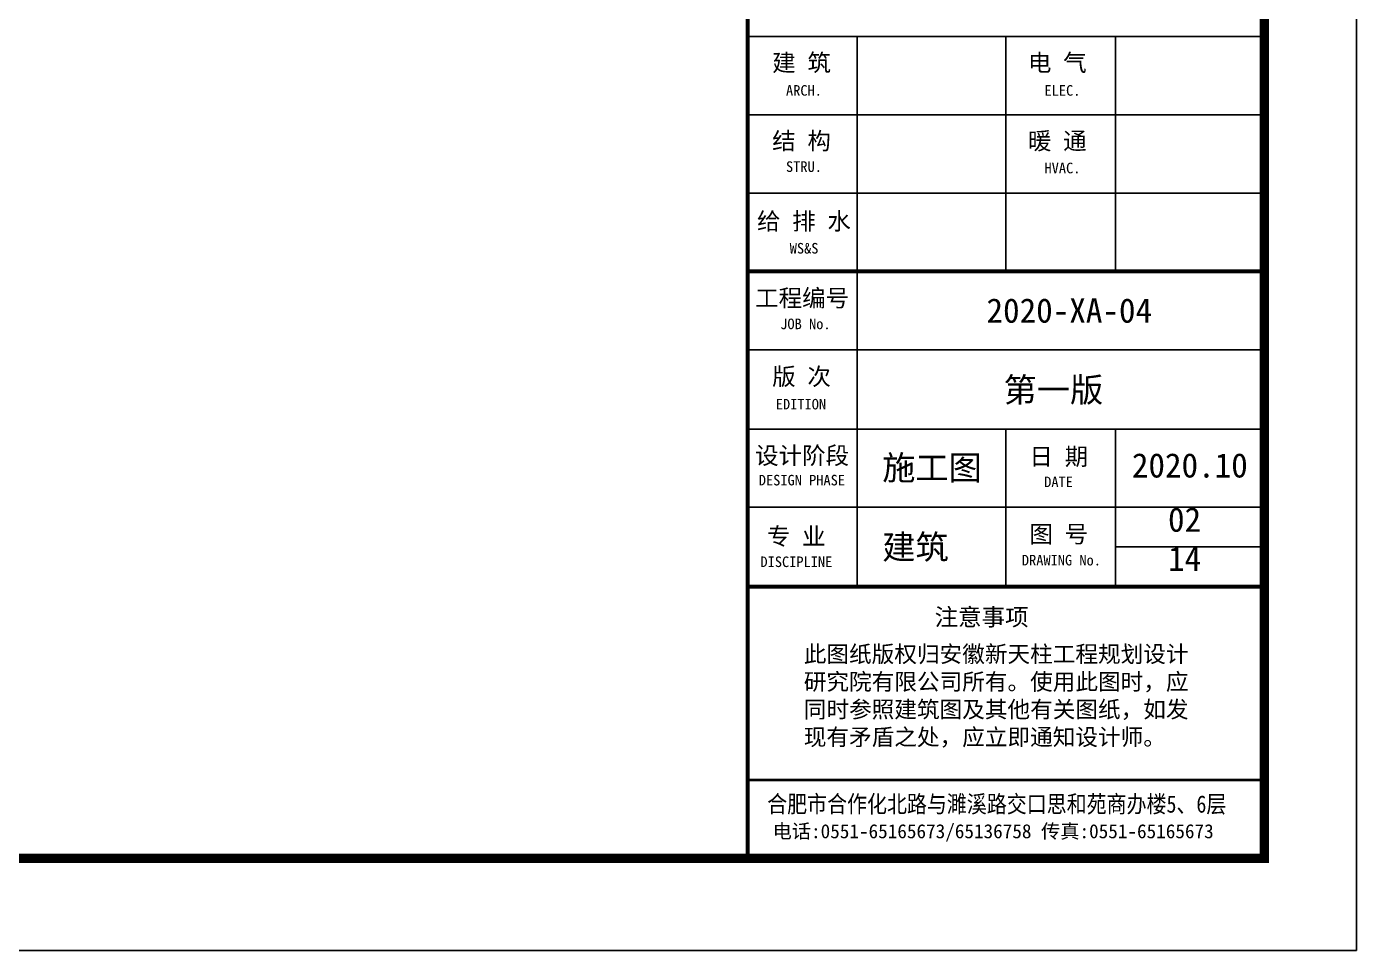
# Model space of a CAD drawing. Extents: x -522490 to 417652, y 450811 to 1108047.
# Drawn here: x 403211 to 417652, y 971107 to 981137 of the extents above; entities that cross this region are included whole.
import ezdxf
from ezdxf.enums import TextEntityAlignment as Align

# ---------------------------------------------------------------- set-up
doc = ezdxf.new("R2010")
doc.units = 0
doc.header["$LTSCALE"] = 1000
doc.header["$MEASUREMENT"] = 0
for name, color, linetype in [('46', 7, 'Continuous'), ('PUB_TEXT', 7, 'Continuous'), ('PUB_TITLE', 4, 'Continuous')]:
    doc.layers.add(name, color=color, linetype=linetype)
doc.styles.add('TQ', font='')
doc.styles.get('TQ').set_extended_font_data('SimSun')

# ---------------------------------------------------------------- blocks, each defined once
blk = doc.blocks.new('ly')
at = {"layer": 'PUB_TEXT', "insert": (-5884, 1715), "char_height": 212, "width": 5144.75, "attachment_point": 1, "style": 'TQ'}
blk.add_mtext('此图纸版权归安徽新天柱工程规划设计研究院有限公司所有。使用此图时，应同时参照建筑图及其他有关图纸，如发现有矛盾之处，应立即通知设计师。', dxfattribs=at)

msp = doc.modelspace()

# ---------------------------------------------------------------- linework, layer by layer
msp.add_lwpolyline([(411042.5, 1012106.7), (416652.5, 1012107), (416652.5, 972107)])
at = {"layer": 'PUB_TITLE'}
for p, q in [((411042.5, 981029.1), (416652.5, 981029.1)), ((412232.1, 978479.1), (412232.1, 981029.1)), ((413847.1, 978479.1), (413847.1, 981029.1)), ((415037.1, 978479.1), (415037.1, 981029.1)), ((411042.5, 980179.1), (416652.5, 980179.1)), ((411042.5, 979329.1), (416652.5, 979329.1)), ((412232.7, 975057), (412232.7, 978479.1)), ((411042.5, 977629.1), (416652.5, 977629.1)), ((411042.5, 976768.1), (416652.5, 976768.1)), ((413847.1, 975057), (413847.1, 976768.1)), ((415037.1, 975057), (415037.1, 976768.1)), ((411042.5, 975918.1), (416669.7, 975918.1)), ((416652.5, 975487.6), (415037.1, 975487.6))]:
    msp.add_line(p, q, dxfattribs=at)
at = {"layer": 'PUB_TITLE', "lineweight": 40}
for p, q in [((411042.5, 978479.1), (416652.5, 978479.1)), ((411042.5, 972957.2), (416652.5, 972957.2))]:
    msp.add_line(p, q, dxfattribs=at)
at = {"layer": 'PUB_TITLE'}
msp.add_lwpolyline([(343352.5, 971107), (417652.5, 971107), (417652.5, 1013107), (343352.5, 1013107)], close=True, dxfattribs=at)
at = {"layer": 'PUB_TITLE', "const_width": 100}
msp.add_lwpolyline([(345852.5, 972107), (416652.5, 972107), (416652.5, 1012107), (345852.5, 1012107)], close=True, dxfattribs=at)
at = {"layer": 'PUB_TITLE', "lineweight": 40, "const_width": 42.5}
for points in [[(411042.5, 1012106.7), (411042.5, 972107.2)], [(411042.5, 975057), (416624.9, 975057)]]:
    msp.add_lwpolyline(points, dxfattribs=at)
at = {"layer": 'PUB_TITLE', "lineweight": 40}
msp.add_lwpolyline([(411042.5, 1012106.7, 42.5, 42.5, 0), (411042.5, 972107, 0, 0, 0), (416652.5, 972107, 0, 0, 0)], format="xyseb", dxfattribs=at)
at = {"layer": 'PUB_TITLE', "const_width": 42.5}
msp.add_lwpolyline([(411042.5, 978479.1), (416652.5, 978479.1)], dxfattribs=at)

# ---------------------------------------------------------------- block references
at = {"layer": 'PUB_TEXT', "xscale": 0.8499877814364212, "yscale": 0.8499877814364212, "zscale": 0.8499877814364212}
msp.add_blockref('ly', (416652.5, 972957.2), dxfattribs=at)

# ---------------------------------------------------------------- texts
at = {"layer": '46', "linetype": 'Continuous', "style": 'TQ'}
for s, p in [('2020-XA-04', (413635.5, 977922.5)), ('第一版', (413821.4, 977061.5)), ('施工图', (412503.2, 976215.5)), ('2020.10', (415214.2, 976241.4)), ('建筑', (412503.2, 975354.5))]:
    msp.add_text(s, height=264.32, rotation=360, dxfattribs=at).set_placement(p)
for s, p in [('02', (415786.5, 975652.6, 0)), ('14', (415786.5, 975227.6, 0))]:
    msp.add_text(s, height=264.32, rotation=360, dxfattribs=at).set_placement(p, align=Align.CENTER)
at = {"layer": 'PUB_TEXT', "style": 'TQ'}
for s, height, p in [(' 工程编号', 187, (410995.9, 978096.6)), ('      JOB No.', 114.748, (410927.4, 977851.9)), ('  版 次', 187, (411053.8, 977244.4)), ('     EDITION', 114.748, (410957, 976980.5)), (' 设计阶段', 187, (410995.9, 976386.6)), ('日 期', 187, (414102.1, 976376)), ('     DESIGN PHASE', 114.748, (410772.3, 976155.8)), ('         DATE', 114.748, (413559.4, 976136.9)), ('  专 业', 187, (410995.9, 975510)), ('图 号', 187, (414102.1, 975534.1)), ('     DISCIPLINE', 114.748, (410790, 975269.3)), ('     DRAWING No.', 114.748, (413629.4, 975286.6)), ('注意事项', 187, (413072.2, 974633.3)), ('电话:0551-65165673/65136758 传真:0551-65165673', 152.998, (411312.9, 972324.6, -27.8))]:
    msp.add_text(s, height=height, rotation=360, dxfattribs=at).set_placement(p)
at = {"layer": 'PUB_TEXT', "style": 'TQ', "width": 0.85}
msp.add_text('合肥市合作化北路与濉溪路交口思和苑商办楼5、6层 ', height=186.997, rotation=360, dxfattribs=at).set_placement((411254, 972602.8, -27.8))
at = {"layer": 'PUB_TEXT', "attachment_point": 1, "style": 'TQ'}
for s, insert, char_height, width in [('建 筑', (411308.1, 980839.6), 187, 2005.971), ('电 气', (414085.6, 980839.6), 187, 2005.971), ('   ARCH.', (411223.7, 980502.1), 114.75, 2399.516), ('   ELEC.', (414031, 980502.1), 114.75, 2399.516), ('结 构', (411308.1, 979989.6), 187, 2005.971), ('暖 通', (414085.6, 979989.6), 187, 2005.971), ('   STRU.', (411223.7, 979674.4), 114.75, 2399.516), ('   HVAC.', (414031, 979659.5), 114.75, 2399.516), ('给 排 水', (411143.1, 979118.2), 187, 2223.568), ('   WS&S', (411264.3, 978788.1), 114.75, 2441.165)]:
    msp.add_mtext(s, dxfattribs=dict(at, insert=insert, char_height=char_height, width=width))

doc.saveas('drawing.dxf')
